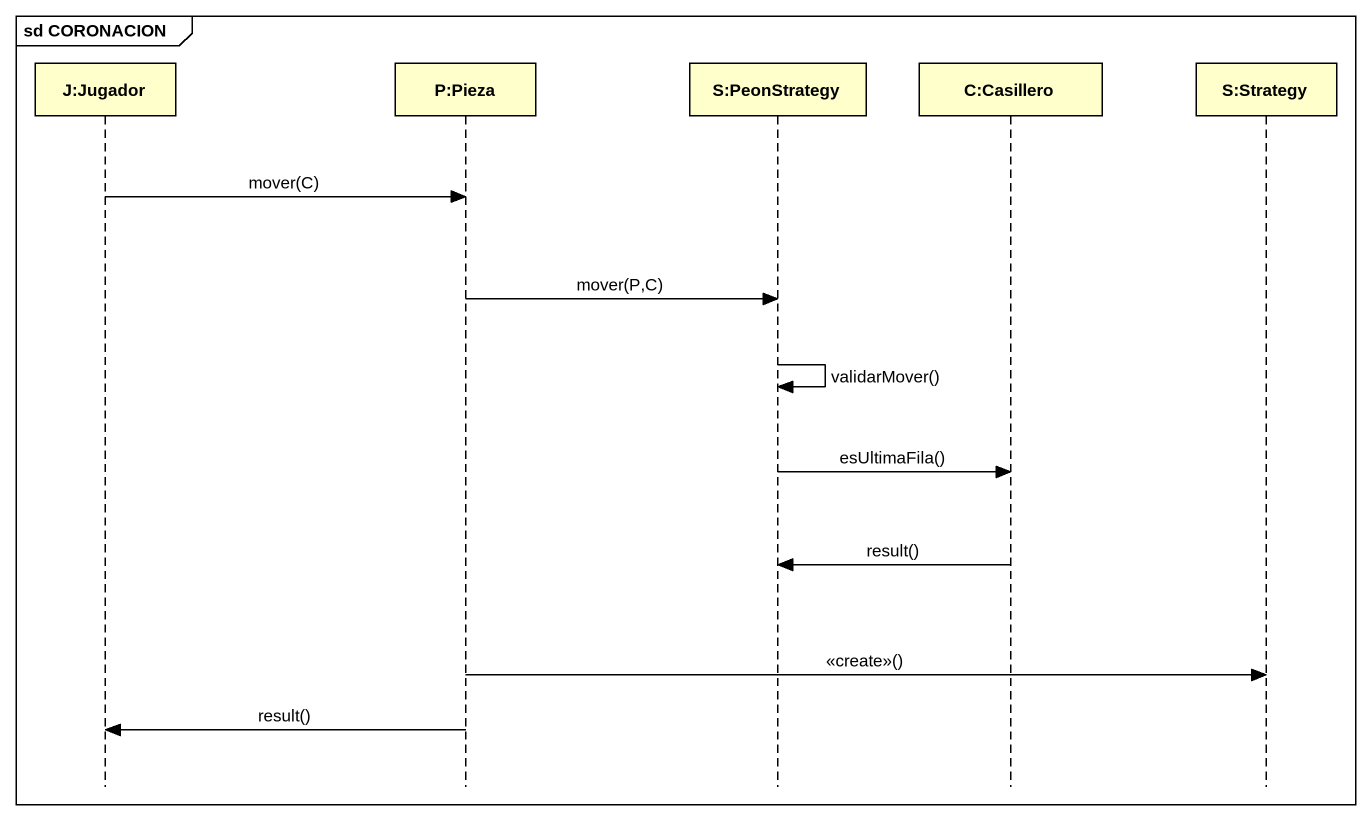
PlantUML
@startuml
mainframe sd CORONACION
hide footbox
participant "J:Jugador" as J_Jugador
participant "P:Pieza" as P_Pieza
participant "S:PeonStrategy" as S_PeonStrategy
participant "C:Casillero" as C_Casillero
participant "S:Strategy" as S_Strategy

J_Jugador -> P_Pieza : mover(C)
P_Pieza -> S_PeonStrategy : mover(P,C)
S_PeonStrategy -> S_PeonStrategy : validarMover()
S_PeonStrategy -> C_Casillero : esUltimaFila()
C_Casillero -> S_PeonStrategy : result()
P_Pieza -> S_Strategy : <<create>>()
P_Pieza -> J_Jugador : result()
@enduml
